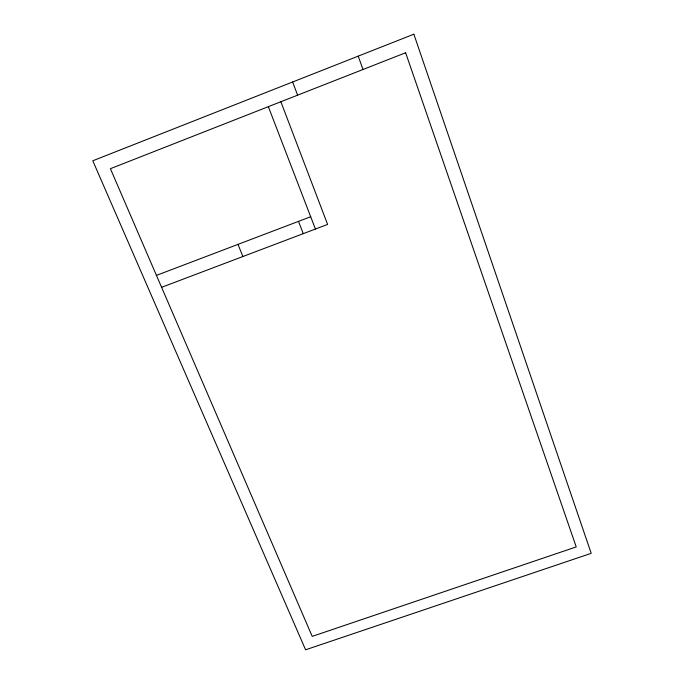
<?xml version="1.0" encoding="UTF-8"?>
<svg xmlns="http://www.w3.org/2000/svg" width="684" height="684" viewBox="0 0 684 684"><rect width="100%" height="100%" fill="white"/><g stroke="black" fill="none" stroke-linecap="round" stroke-linejoin="round"><path stroke-width="1.03" d="M156.448 275.387L310.69 216.734M161.595 287.323L327.61 224.429L280.859 101.745M237.989 244.376L242.923 256.509M298.498 221.368L303.268 233.646M268.342 106.661L315.427 229.046M292.641 81.995L297.6 95.179M358.211 56.139L362.982 69.494M413.863 34.2L92.793 160.774L305.594 649.8L591.207 553.339L413.863 34.2M405.621 52.754L110.406 168.692L312.212 636.376L576.227 546.918L405.621 52.754"/></g></svg>
